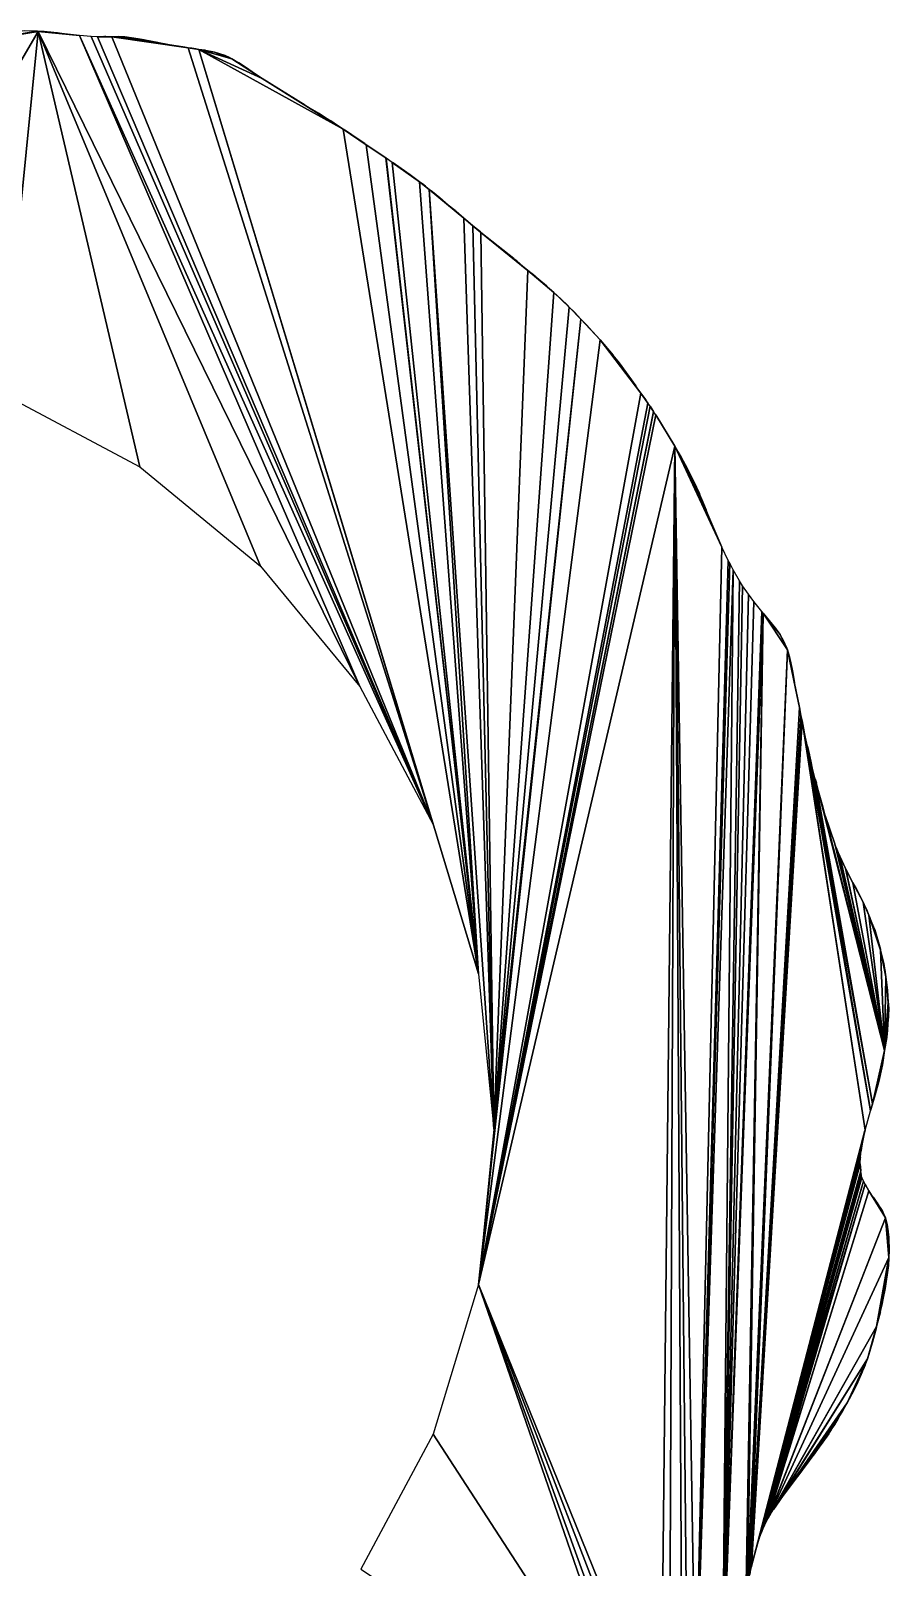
# Model space of a CAD drawing. Extents: x -97 to 93, y -98 to 94.
# Drawn here: x 25.9 to 92.8, y -34.1 to 85.5 of the extents above; entities that cross this region are included whole.
import ezdxf

# ---------------------------------------------------------------- set-up
doc = ezdxf.new("R2010")
doc.units = 0

msp = doc.modelspace()

# ---------------------------------------------------------------- linework, layer by layer
for points in [[(26.46, 85.47, 78), (25.43, 85.51, 78), (-55.46, 72.18, 78)], [(26.52, 85.46, 78), (26.46, 85.47, 78), (-55.46, 72.18, 78)], [(26.52, 85.46, 78), (-55.46, 72.18, 78), (12.1, 60.81, 78)], [(26.52, 85.46, 78), (12.1, 60.81, 78), (23.73, 57.28, 78)], [(26.52, 85.46, 78), (23.73, 57.28, 78), (34.45, 51.55, 78)], [(26.52, 85.46, 78), (26.48, 85.47, 78), (26.46, 85.47, 78)], [(27.48, 85.41, 78), (27, 85.45, 78), (26.52, 85.46, 78)], [(27.52, 85.4, 78), (27.48, 85.41, 78), (26.52, 85.46, 78)], [(28, 85.35, 78), (27.52, 85.4, 78), (26.52, 85.46, 78)], [(28.52, 85.28, 78), (28, 85.35, 78), (26.52, 85.46, 78)], [(29.04, 85.21, 78), (28.52, 85.28, 78), (26.52, 85.46, 78)], [(29.73, 85.13, 78), (29.04, 85.21, 78), (26.52, 85.46, 78)], [(26.52, 85.46, 78), (34.45, 51.55, 78), (43.84, 43.84, 78)], [(26.52, 85.46, 78), (43.84, 43.84, 78), (51.55, 34.45, 78)], [(29.73, 85.13, 78), (26.52, 85.46, 78), (51.55, 34.45, 78)], [(28.52, 85.28, 78), (28.04, 85.35, 78), (28, 85.35, 78)], [(29.04, 85.21, 78), (28.57, 85.28, 78), (28.52, 85.28, 78)], [(29.73, 85.13, 78), (51.55, 34.45, 78), (57.28, 23.73, 78)], [(30.65, 85.07, 78), (29.73, 85.13, 78), (57.28, 23.73, 78)], [(31.13, 85.04, 78), (30.65, 85.07, 78), (57.28, 23.73, 78)], [(31.65, 85.04, 78), (31.61, 85.05, 78), (31.13, 85.04, 78)], [(32.26, 85.04, 78), (31.65, 85.04, 78), (31.13, 85.04, 78)], [(32.26, 85.04, 78), (31.13, 85.04, 78), (57.28, 23.73, 78)], [(31.7, 85.05, 78), (31.68, 85.05, 78), (31.65, 85.04, 78)], [(32.26, 85.04, 78), (31.7, 85.05, 78), (31.65, 85.04, 78)], [(32.26, 85.04, 78), (31.79, 85.05, 78), (31.7, 85.05, 78)], [(33.22, 85.04, 78), (32.74, 85.05, 78), (32.26, 85.04, 78)], [(34.87, 84.77, 78), (33.22, 85.04, 78), (32.26, 85.04, 78)], [(36.75, 84.41, 78), (34.87, 84.77, 78), (32.26, 85.04, 78)], [(37.44, 84.3, 78), (36.75, 84.41, 78), (32.26, 85.04, 78)], [(38.2, 84.18, 78), (37.44, 84.3, 78), (32.26, 85.04, 78)], [(38.2, 84.18, 78), (32.26, 85.04, 78), (57.28, 23.73, 78)], [(34.31, 84.88, 78), (33.26, 85.04, 78), (33.22, 85.04, 78)], [(34.87, 84.77, 78), (34.31, 84.88, 78), (33.22, 85.04, 78)], [(34.87, 84.77, 78), (34.78, 84.79, 78), (34.31, 84.88, 78)], [(35.87, 84.58, 78), (35.83, 84.59, 78), (34.87, 84.77, 78)], [(36.75, 84.41, 78), (35.87, 84.58, 78), (34.87, 84.77, 78)], [(36.75, 84.41, 78), (35.94, 84.57, 78), (35.87, 84.58, 78)], [(38.2, 84.18, 78), (37.94, 84.22, 78), (37.44, 84.3, 78)], [(38.79, 84.09, 78), (38.48, 84.15, 78), (38.2, 84.18, 78)], [(39.04, 84.05, 78), (38.79, 84.09, 78), (38.2, 84.18, 78)], [(39.04, 84.05, 78), (38.2, 84.18, 78), (57.28, 23.73, 78)], [(39.58, 83.98, 78), (39.53, 83.99, 78), (39.04, 84.05, 78)], [(40.24, 83.83, 78), (39.58, 83.98, 78), (39.04, 84.05, 78)], [(39.04, 84.05, 78), (57.28, 23.73, 78), (60.81, 12.1, 78)], [(41.6, 83.33, 78), (40.24, 83.83, 78), (39.04, 84.05, 78)], [(43.96, 81.79, 78), (41.6, 83.33, 78), (39.04, 84.05, 78)], [(50.27, 77.85, 78), (43.96, 81.79, 78), (39.04, 84.05, 78)], [(50.27, 77.85, 78), (39.04, 84.05, 78), (60.81, 12.1, 78)], [(40.24, 83.83, 78), (40.05, 83.88, 78), (39.58, 83.98, 78)], [(41.09, 83.57, 78), (40.57, 83.75, 78), (40.24, 83.83, 78)], [(41.6, 83.33, 78), (41.09, 83.57, 78), (40.24, 83.83, 78)], [(41.6, 83.33, 78), (41.41, 83.42, 78), (41.09, 83.57, 78)], [(42.66, 82.67, 78), (42.15, 83, 78), (41.6, 83.33, 78)], [(43.18, 82.31, 78), (42.66, 82.67, 78), (41.6, 83.33, 78)], [(43.96, 81.79, 78), (43.18, 82.31, 78), (41.6, 83.33, 78)], [(47.37, 79.67, 78), (47.31, 79.71, 78), (43.96, 81.79, 78)], [(50.27, 77.85, 78), (47.37, 79.67, 78), (43.96, 81.79, 78)], [(49.03, 78.66, 78), (48.4, 79.06, 78), (47.37, 79.67, 78)], [(49.8, 78.16, 78), (49.03, 78.66, 78), (47.37, 79.67, 78)], [(50.27, 77.85, 78), (49.8, 78.16, 78), (47.37, 79.67, 78)], [(49.57, 78.31, 78), (49.31, 78.49, 78), (49.03, 78.66, 78)], [(49.8, 78.16, 78), (49.57, 78.31, 78), (49.03, 78.66, 78)], [(50.27, 77.85, 78), (49.87, 78.12, 78), (49.8, 78.16, 78)], [(51.51, 77.01, 78), (50.45, 77.74, 78), (50.27, 77.85, 78)], [(51.94, 76.72, 78), (51.51, 77.01, 78), (50.27, 77.85, 78)], [(52.06, 76.63, 78), (51.94, 76.72, 78), (50.27, 77.85, 78)], [(52.06, 76.63, 78), (50.27, 77.85, 78), (60.81, 12.1, 78)], [(53.05, 75.97, 78), (52.26, 76.5, 78), (52.06, 76.63, 78)], [(53.58, 75.61, 78), (53.05, 75.97, 78), (52.06, 76.63, 78)], [(53.58, 75.61, 78), (52.06, 76.63, 78), (60.81, 12.1, 78)], [(53.62, 75.58, 78), (53.58, 75.61, 78), (60.81, 12.1, 78)], [(54.09, 75.26, 78), (53.62, 75.58, 78), (60.81, 12.1, 78)], [(55.49, 74.28, 78), (54.15, 75.22, 78), (54.09, 75.26, 78)], [(56.2, 73.75, 78), (55.49, 74.28, 78), (54.09, 75.26, 78)], [(56.2, 73.75, 78), (54.09, 75.26, 78), (60.81, 12.1, 78)], [(56.67, 73.41, 78), (56.44, 73.58, 78), (56.2, 73.75, 78)], [(56.97, 73.16, 78), (56.67, 73.41, 78), (56.2, 73.75, 78)], [(56.97, 73.16, 78), (56.2, 73.75, 78), (60.81, 12.1, 78)], [(57.78, 72.51, 78), (57.23, 72.96, 78), (56.97, 73.16, 78)], [(58.44, 71.94, 78), (57.78, 72.51, 78), (56.97, 73.16, 78)], [(56.97, 73.16, 78), (60.81, 12.1, 78), (62, 0, 78)], [(59.65, 70.91, 78), (58.44, 71.94, 78), (56.97, 73.16, 78)], [(59.65, 70.91, 78), (56.97, 73.16, 78), (62, 0, 78)], [(58.44, 71.94, 78), (57.83, 72.47, 78), (57.78, 72.51, 78)], [(59.05, 71.44, 78), (58.97, 71.51, 78), (58.44, 71.94, 78)], [(59.65, 70.91, 78), (59.05, 71.44, 78), (58.44, 71.94, 78)], [(60.37, 70.32, 78), (59.96, 70.67, 78), (59.65, 70.91, 78)], [(60.37, 70.32, 78), (59.65, 70.91, 78), (62, 0, 78)], [(60.99, 69.81, 78), (60.95, 69.85, 78), (60.37, 70.32, 78)], [(60.99, 69.81, 78), (60.37, 70.32, 78), (62, 0, 78)], [(63.58, 67.74, 78), (63.54, 67.78, 78), (60.99, 69.81, 78)], [(64.56, 66.91, 78), (63.58, 67.74, 78), (60.99, 69.81, 78)], [(64.64, 66.85, 78), (64.56, 66.91, 78), (60.99, 69.81, 78)], [(64.64, 66.85, 78), (60.99, 69.81, 78), (62, 0, 78)], [(64.56, 66.91, 78), (63.77, 67.59, 78), (63.58, 67.74, 78)], [(66.67, 65.14, 78), (64.64, 66.85, 78), (62, 0, 78)], [(64.64, 66.85, 78), (64.58, 66.89, 78), (64.56, 66.91, 78)], [(65.35, 66.27, 78), (65.2, 66.4, 78), (64.64, 66.85, 78)], [(66.1, 65.65, 78), (65.35, 66.27, 78), (64.64, 66.85, 78)], [(66.12, 65.63, 78), (66.1, 65.65, 78), (64.64, 66.85, 78)], [(66.67, 65.14, 78), (66.12, 65.63, 78), (64.64, 66.85, 78)], [(67.86, 63.99, 78), (66.67, 65.14, 78), (62, 0, 78)], [(66.12, 65.63, 78), (66.11, 65.64, 78), (66.1, 65.65, 78)], [(67.74, 64.12, 78), (67.21, 64.64, 78), (66.67, 65.14, 78)], [(67.86, 63.99, 78), (67.74, 64.12, 78), (66.67, 65.14, 78)], [(68.76, 63.06, 78), (67.86, 63.99, 78), (62, 0, 78)], [(68.76, 63.06, 78), (68.26, 63.6, 78), (67.86, 63.99, 78)], [(68.76, 63.06, 78), (62, 0, 78), (60.81, -12.1, 78)], [(70.27, 61.44, 78), (68.76, 63.06, 78), (60.81, -12.1, 78)], [(69.28, 62.53, 78), (68.89, 62.94, 78), (68.76, 63.06, 78)], [(69.4, 62.4, 78), (69.28, 62.53, 78), (68.76, 63.06, 78)], [(70.27, 61.44, 78), (69.4, 62.4, 78), (68.76, 63.06, 78)], [(70.27, 61.44, 78), (69.6, 62.18, 78), (69.4, 62.4, 78)], [(73.43, 57.3, 78), (70.27, 61.44, 78), (60.81, -12.1, 78)], [(71.28, 60.25, 78), (70.94, 60.66, 78), (70.27, 61.44, 78)], [(71.74, 59.65, 78), (71.28, 60.25, 78), (70.27, 61.44, 78)], [(73.04, 57.88, 78), (71.74, 59.65, 78), (70.27, 61.44, 78)], [(73.43, 57.3, 78), (73.04, 57.88, 78), (70.27, 61.44, 78)], [(73.04, 57.88, 78), (71.91, 59.43, 78), (71.74, 59.65, 78)], [(73.98, 56.53, 78), (73.43, 57.3, 78), (60.81, -12.1, 78)], [(74.15, 56.29, 78), (73.98, 56.53, 78), (60.81, -12.1, 78)], [(74.41, 55.88, 78), (74.15, 56.29, 78), (60.81, -12.1, 78)], [(73.81, 56.78, 78), (73.78, 56.83, 78), (73.43, 57.3, 78)], [(73.82, 56.77, 78), (73.81, 56.78, 78), (73.43, 57.3, 78)], [(73.98, 56.53, 78), (73.82, 56.77, 78), (73.43, 57.3, 78)], [(74.41, 55.88, 78), (74.17, 56.26, 78), (74.15, 56.29, 78)], [(74.43, 55.84, 78), (74.41, 55.88, 78), (60.81, -12.1, 78)], [(74.59, 55.6, 78), (74.43, 55.84, 78), (60.81, -12.1, 78)], [(76.09, 53.18, 78), (74.59, 55.6, 78), (60.81, -12.1, 78)], [(76.09, 53.18, 78), (74.87, 55.22, 78), (74.59, 55.6, 78)], [(76.09, 53.18, 78), (60.81, -12.1, 78), (75.01, -47.22, 78)], [(76.09, 53.18, 78), (75.01, -47.22, 78), (75.66, -46.86, 78)], [(76.09, 53.18, 78), (75.66, -46.86, 78), (76.66, -46.34, 78)], [(76.99, 51.56, 78), (76.51, 52.44, 78), (76.09, 53.18, 78)], [(77.57, 50.42, 78), (76.99, 51.56, 78), (76.09, 53.18, 78)], [(78.18, 49.03, 78), (77.57, 50.42, 78), (76.09, 53.18, 78)], [(78.65, 47.86, 78), (78.18, 49.03, 78), (76.09, 53.18, 78)], [(76.09, 53.18, 78), (76.66, -46.34, 78), (77.06, -46.11, 78)], [(79.26, 46.41, 78), (78.65, 47.86, 78), (76.09, 53.18, 78)], [(79.73, 45.32, 78), (79.26, 46.41, 78), (76.09, 53.18, 78)], [(76.09, 53.18, 78), (77.06, -46.11, 78), (77.68, -45.74, 78)], [(79.73, 45.32, 78), (76.09, 53.18, 78), (77.68, -45.74, 78)], [(77.57, 50.42, 78), (77.53, 50.5, 78), (76.99, 51.56, 78)], [(78, 49.48, 78), (77.6, 50.35, 78), (77.57, 50.42, 78)], [(78.18, 49.03, 78), (78, 49.48, 78), (77.57, 50.42, 78)], [(78.53, 48.21, 78), (78.44, 48.43, 78), (78.18, 49.03, 78)], [(78.65, 47.86, 78), (78.53, 48.21, 78), (78.18, 49.03, 78)], [(79.26, 46.41, 78), (78.75, 47.65, 78), (78.65, 47.86, 78)], [(79.73, 45.32, 78), (79.51, 45.86, 78), (79.26, 46.41, 78)], [(80.24, 44.28, 78), (79.73, 45.32, 78), (77.68, -45.74, 78)], [(80.36, 44.05, 78), (80.24, 44.28, 78), (77.68, -45.74, 78)], [(80.62, 43.55, 78), (80.36, 44.05, 78), (77.68, -45.74, 78)], [(80.62, 43.55, 78), (77.68, -45.74, 78), (79.8, -43.73, 78)], [(81.11, 42.69, 78), (80.62, 43.55, 78), (79.8, -43.73, 78)], [(81.36, 42.29, 78), (81.11, 42.69, 78), (79.8, -43.73, 78)], [(81.81, 41.66, 78), (81.36, 42.29, 78), (79.8, -43.73, 78)], [(82.23, 41.08, 78), (81.81, 41.66, 78), (79.8, -43.73, 78)], [(82.85, 40.29, 78), (82.23, 41.08, 78), (79.8, -43.73, 78)], [(82.96, 40.16, 78), (82.85, 40.29, 78), (79.8, -43.73, 78)], [(82.96, 40.16, 78), (79.8, -43.73, 78), (81.6, -36.86, 78)], [(82.96, 40.16, 78), (81.6, -36.86, 78), (81.73, -35.83, 78)], [(84.84, 37.32, 78), (82.96, 40.16, 78), (81.73, -35.83, 78)], [(83.9, 39.04, 78), (83.47, 39.56, 78), (82.96, 40.16, 78)], [(84.27, 38.52, 78), (83.9, 39.04, 78), (82.96, 40.16, 78)], [(84.84, 37.32, 78), (84.27, 38.52, 78), (82.96, 40.16, 78)], [(84.27, 38.52, 78), (83.93, 38.99, 78), (83.9, 39.04, 78)], [(84.8, 37.47, 78), (84.57, 37.99, 78), (84.27, 38.52, 78)], [(84.84, 37.32, 78), (84.8, 37.47, 78), (84.27, 38.52, 78)], [(84.84, 37.32, 78), (81.73, -35.83, 78), (81.77, -35.59, 78)], [(84.84, 37.32, 78), (81.77, -35.59, 78), (81.93, -34.66, 78)], [(84.84, 37.32, 78), (81.93, -34.66, 78), (81.95, -34.55, 78)], [(85.78, 32.82, 78), (84.84, 37.32, 78), (81.95, -34.55, 78)], [(85.03, 36.66, 78), (84.96, 36.93, 78), (84.84, 37.32, 78)], [(85.09, 36.43, 78), (85.03, 36.66, 78), (84.84, 37.32, 78)], [(85.24, 35.67, 78), (85.09, 36.43, 78), (84.84, 37.32, 78)], [(85.4, 34.74, 78), (85.24, 35.67, 78), (84.84, 37.32, 78)], [(85.48, 34.3, 78), (85.4, 34.74, 78), (84.84, 37.32, 78)], [(85.78, 32.82, 78), (85.48, 34.3, 78), (84.84, 37.32, 78)], [(85.24, 35.67, 78), (85.15, 36.15, 78), (85.09, 36.43, 78)], [(85.29, 35.39, 78), (85.28, 35.47, 78), (85.24, 35.67, 78)], [(85.4, 34.74, 78), (85.29, 35.39, 78), (85.24, 35.67, 78)], [(85.4, 34.74, 78), (85.34, 35.11, 78), (85.29, 35.39, 78)], [(85.78, 32.82, 78), (81.95, -34.55, 78), (82.04, -34.07, 78)], [(85.9, 32.21, 78), (85.78, 32.82, 78), (82.04, -34.07, 78)], [(85.79, 32.78, 78), (85.79, 32.79, 78), (85.78, 32.82, 78)], [(85.8, 32.72, 78), (85.79, 32.78, 78), (85.78, 32.82, 78)], [(85.9, 32.21, 78), (85.8, 32.72, 78), (85.78, 32.82, 78)], [(85.8, 32.72, 78), (85.79, 32.76, 78), (85.79, 32.78, 78)], [(85.9, 32.21, 78), (82.04, -34.07, 78), (82.05, -34.03, 78)], [(85.99, 31.8, 78), (85.9, 32.21, 78), (82.05, -34.03, 78)], [(85.99, 31.8, 78), (82.05, -34.03, 78), (90.89, -0.07, 78)], [(85.99, 31.8, 78), (85.99, 31.84, 78), (85.9, 32.21, 78)], [(86.1, 31.21, 78), (86, 31.75, 78), (85.99, 31.8, 78)], [(86.1, 31.21, 78), (85.99, 31.8, 78), (90.89, -0.07, 78)], [(86.1, 31.21, 78), (90.89, -0.07, 78), (91.3, 1.44, 78)], [(86.42, 29.81, 78), (86.1, 31.21, 78), (91.3, 1.44, 78)], [(86.57, 29.14, 78), (86.43, 29.79, 78), (86.42, 29.81, 78)], [(86.42, 29.81, 78), (91.3, 1.44, 78), (91.31, 1.46, 78)], [(86.67, 28.64, 78), (86.57, 29.14, 78), (86.42, 29.81, 78)], [(86.67, 28.64, 78), (86.42, 29.81, 78), (91.31, 1.46, 78)], [(86.68, 28.6, 78), (86.67, 28.64, 78), (91.31, 1.46, 78)], [(86.7, 28.51, 78), (86.69, 28.56, 78), (86.68, 28.6, 78)], [(86.68, 28.6, 78), (91.31, 1.46, 78), (91.48, 1.98, 78)], [(86.7, 28.51, 78), (86.68, 28.6, 78), (91.48, 1.98, 78)], [(87.01, 27.28, 78), (86.7, 28.51, 78), (91.48, 1.98, 78)], [(87.1, 26.97, 78), (87.07, 27.07, 78), (87.01, 27.28, 78)], [(87.24, 26.37, 78), (87.1, 26.97, 78), (87.01, 27.28, 78)], [(87.01, 27.28, 78), (91.48, 1.98, 78), (92.41, 6.12, 78)], [(87.24, 26.37, 78), (87.01, 27.28, 78), (92.41, 6.12, 78)], [(87.55, 25.27, 78), (87.49, 25.49, 78), (87.24, 26.37, 78)], [(87.55, 25.27, 78), (87.24, 26.37, 78), (92.41, 6.12, 78)], [(87.79, 24.43, 78), (87.55, 25.27, 78), (92.41, 6.12, 78)], [(88.53, 22.21, 78), (87.81, 24.38, 78), (87.79, 24.43, 78)], [(88.53, 22.21, 78), (87.79, 24.43, 78), (92.41, 6.12, 78)], [(88.59, 22.06, 78), (88.53, 22.21, 78), (92.41, 6.12, 78)], [(88.69, 21.82, 78), (88.59, 22.06, 78), (92.41, 6.12, 78)], [(88.9, 21.32, 78), (88.69, 21.82, 78), (92.41, 6.12, 78)], [(88.93, 21.26, 78), (88.92, 21.29, 78), (88.9, 21.32, 78)], [(88.93, 21.26, 78), (88.9, 21.32, 78), (92.41, 6.12, 78)], [(89.37, 20.3, 78), (89.24, 20.59, 78), (88.93, 21.26, 78)], [(89.37, 20.3, 78), (88.93, 21.26, 78), (92.41, 6.12, 78)], [(89.39, 20.25, 78), (89.37, 20.3, 78), (92.41, 6.12, 78)], [(89.94, 19.18, 78), (89.7, 19.68, 78), (89.39, 20.25, 78)], [(92.41, 6.12, 78), (89.94, 19.18, 78), (89.39, 20.25, 78)], [(90.23, 18.68, 78), (90.22, 18.71, 78), (89.94, 19.18, 78)], [(90.75, 17.68, 78), (90.23, 18.68, 78), (89.94, 19.18, 78)], [(92.41, 6.12, 78), (90.75, 17.68, 78), (89.94, 19.18, 78)], [(90.7, 17.77, 78), (90.25, 18.64, 78), (90.23, 18.68, 78)], [(90.75, 17.68, 78), (90.7, 17.77, 78), (90.23, 18.68, 78)], [(90.75, 17.68, 78), (90.72, 17.74, 78), (90.7, 17.77, 78)], [(91.18, 16.67, 78), (91, 17.12, 78), (90.75, 17.68, 78)], [(92.41, 6.12, 78), (91.18, 16.67, 78), (90.75, 17.68, 78)], [(91.18, 16.67, 78), (91.11, 16.86, 78), (91, 17.12, 78)], [(91.26, 16.48, 78), (91.21, 16.6, 78), (91.18, 16.67, 78)], [(92.1, 13.94, 78), (91.26, 16.48, 78), (91.18, 16.67, 78)], [(92.41, 6.12, 78), (92.1, 13.94, 78), (91.18, 16.67, 78)], [(92.09, 14.01, 78), (91.64, 15.55, 78), (91.26, 16.48, 78)], [(92.1, 13.94, 78), (92.09, 14.01, 78), (91.26, 16.48, 78)], [(92.09, 14.01, 78), (91.95, 14.51, 78), (91.64, 15.55, 78)], [(92.1, 13.94, 78), (92.1, 13.99, 78), (92.09, 14.01, 78)], [(92.34, 12.9, 78), (92.33, 12.94, 78), (92.1, 13.94, 78)], [(92.51, 11.86, 78), (92.34, 12.9, 78), (92.1, 13.94, 78)], [(92.41, 6.12, 78), (92.51, 11.86, 78), (92.1, 13.94, 78)], [(92.51, 11.86, 78), (92.42, 12.42, 78), (92.34, 12.9, 78)], [(92.51, 11.86, 78), (92.51, 11.88, 78), (92.42, 12.42, 78)], [(92.41, 6.12, 78), (92.69, 9.86, 78), (92.51, 11.86, 78)], [(92.64, 10.81, 78), (92.63, 10.86, 78), (92.51, 11.86, 78)], [(92.69, 9.86, 78), (92.64, 10.81, 78), (92.51, 11.86, 78)], [(92.69, 9.86, 78), (92.68, 10.33, 78), (92.64, 10.81, 78)], [(92.41, 6.12, 78), (92.7, 9.79, 78), (92.69, 9.86, 78)], [(92.41, 6.12, 78), (92.73, 9.28, 78), (92.7, 9.79, 78)], [(92.7, 9.79, 78), (92.69, 9.83, 78), (92.69, 9.86, 78)], [(92.73, 9.28, 78), (92.73, 9.29, 78), (92.7, 9.79, 78)], [(92.41, 6.12, 78), (92.67, 8.23, 78), (92.73, 9.28, 78)], [(92.67, 8.23, 78), (92.72, 8.77, 78), (92.73, 9.28, 78)], [(92.67, 8.23, 78), (92.68, 8.26, 78), (92.72, 8.77, 78)], [(92.41, 6.12, 78), (92.63, 7.69, 78), (92.67, 8.23, 78)], [(92.41, 6.12, 78), (92.58, 7.16, 78), (92.63, 7.69, 78)], [(92.58, 7.16, 78), (92.58, 7.19, 78), (92.63, 7.69, 78)], [(92.63, 7.69, 78), (92.63, 7.72, 78), (92.67, 8.23, 78)], [(91.48, 1.98, 78), (91.96, 3.72, 78), (92.41, 6.12, 78)], [(91.96, 3.72, 78), (92.24, 5.01, 78), (92.41, 6.12, 78)], [(92.24, 5.01, 78), (92.27, 5.17, 78), (92.41, 6.12, 78)], [(92.41, 6.12, 78), (92.58, 7.14, 78), (92.58, 7.16, 78)], [(92.41, 6.12, 78), (92.42, 6.14, 78), (92.58, 7.14, 78)], [(91.96, 3.72, 78), (92.01, 3.92, 78), (92.24, 5.01, 78)], [(91.48, 1.98, 78), (91.68, 2.67, 78), (91.96, 3.72, 78)], [(91.68, 2.67, 78), (91.73, 2.82, 78), (91.96, 3.72, 78)], [(91.48, 1.98, 78), (91.5, 2.04, 78), (91.68, 2.67, 78)], [(91.31, 1.46, 78), (91.47, 1.94, 78), (91.48, 1.98, 78)], [(91.31, 1.46, 78), (91.31, 1.46, 78), (91.47, 1.94, 78)], [(82.05, -34.03, 78), (90.88, -0.1, 78), (90.89, -0.07, 78)], [(82.05, -34.03, 78), (90.67, -1.14, 78), (90.88, -0.1, 78)], [(82.05, -34.03, 78), (82.39, -32.74, 78), (90.67, -1.14, 78)], [(82.39, -32.74, 78), (90.58, -1.67, 78), (90.67, -1.14, 78)], [(90.58, -1.67, 78), (90.66, -1.16, 78), (90.67, -1.14, 78)], [(90.67, -1.14, 78), (90.88, -0.13, 78), (90.88, -0.1, 78)], [(82.39, -32.74, 78), (90.54, -2.19, 78), (90.58, -1.67, 78)], [(82.39, -32.74, 78), (90.52, -2.71, 78), (90.54, -2.19, 78)], [(82.39, -32.74, 78), (90.55, -3.23, 78), (90.52, -2.71, 78)], [(82.39, -32.74, 78), (90.59, -3.47, 78), (90.55, -3.23, 78)], [(82.39, -32.74, 78), (82.62, -31.94, 78), (90.59, -3.47, 78)], [(82.62, -31.94, 78), (90.64, -3.76, 78), (90.59, -3.47, 78)], [(90.55, -3.23, 78), (90.52, -2.76, 78), (90.52, -2.71, 78)], [(82.62, -31.94, 78), (82.83, -31.39, 78), (90.64, -3.76, 78)], [(82.83, -31.39, 78), (90.77, -4.04, 78), (90.64, -3.76, 78)], [(82.83, -31.39, 78), (83.04, -30.9, 78), (90.77, -4.04, 78)], [(83.04, -30.9, 78), (90.9, -4.28, 78), (90.77, -4.04, 78)], [(83.04, -30.9, 78), (83.32, -30.33, 78), (90.9, -4.28, 78)], [(83.32, -30.33, 78), (91.19, -4.81, 78), (90.9, -4.28, 78)], [(91.19, -4.81, 78), (90.92, -4.32, 78), (90.9, -4.28, 78)], [(83.32, -30.33, 78), (83.33, -30.31, 78), (91.19, -4.81, 78)], [(83.33, -30.31, 78), (92.49, -6.89, 78), (91.19, -4.81, 78)], [(92.49, -6.89, 78), (91.53, -5.28, 78), (91.19, -4.81, 78)], [(91.89, -5.8, 78), (91.56, -5.32, 78), (91.53, -5.28, 78)], [(92.49, -6.89, 78), (91.89, -5.8, 78), (91.53, -5.28, 78)], [(92.49, -6.89, 78), (91.92, -5.84, 78), (91.89, -5.8, 78)], [(92.49, -6.89, 78), (92.25, -6.34, 78), (91.92, -5.84, 78)], [(83.33, -30.31, 78), (83.35, -30.27, 78), (92.49, -6.89, 78)], [(83.35, -30.27, 78), (92.73, -9.98, 78), (92.49, -6.89, 78)], [(92.62, -7.41, 78), (92.5, -6.92, 78), (92.49, -6.89, 78)], [(92.73, -8.41, 78), (92.62, -7.41, 78), (92.49, -6.89, 78)], [(92.73, -9.98, 78), (92.73, -8.41, 78), (92.49, -6.89, 78)], [(92.73, -8.41, 78), (92.7, -7.93, 78), (92.62, -7.41, 78)], [(92.73, -8.5, 78), (92.73, -8.45, 78), (92.73, -8.41, 78)], [(92.73, -9.98, 78), (92.73, -8.5, 78), (92.73, -8.41, 78)], [(92.73, -9.98, 78), (92.76, -8.98, 78), (92.73, -8.5, 78)], [(92.73, -9.98, 78), (92.77, -9.45, 78), (92.76, -8.98, 78)], [(92.73, -9.98, 78), (92.77, -9.5, 78), (92.77, -9.45, 78)], [(83.35, -30.27, 78), (91.79, -15.36, 78), (92.73, -9.98, 78)], [(91.79, -15.36, 78), (92.28, -13.29, 78), (92.73, -9.98, 78)], [(92.28, -13.29, 78), (92.46, -12.39, 78), (92.73, -9.98, 78)], [(92.46, -12.39, 78), (92.73, -10.02, 78), (92.73, -9.98, 78)], [(92.46, -12.39, 78), (92.7, -10.61, 78), (92.73, -10.02, 78)], [(92.46, -12.39, 78), (92.65, -11.11, 78), (92.7, -10.61, 78)], [(92.7, -10.61, 78), (92.7, -10.54, 78), (92.73, -10.02, 78)], [(60.81, -12.1, 78), (57.28, -23.73, 78), (73.42, -48.6, 78)], [(60.81, -12.1, 78), (73.42, -48.6, 78), (73.85, -48.12, 78)], [(60.81, -12.1, 78), (73.85, -48.12, 78), (74.48, -47.58, 78)], [(60.81, -12.1, 78), (74.48, -47.58, 78), (75.01, -47.22, 78)], [(92.28, -13.29, 78), (92.37, -12.87, 78), (92.46, -12.39, 78)], [(91.79, -15.36, 78), (92.23, -13.6, 78), (92.28, -13.29, 78)], [(91.79, -15.36, 78), (92.08, -14.21, 78), (92.23, -13.6, 78)], [(91.79, -15.36, 78), (92, -14.53, 78), (92.08, -14.21, 78)], [(92.23, -13.6, 78), (92.24, -13.54, 78), (92.28, -13.29, 78)], [(83.35, -30.27, 78), (83.59, -29.85, 78), (91.79, -15.36, 78)], [(83.59, -29.85, 78), (91.07, -17.89, 78), (91.79, -15.36, 78)], [(91.07, -17.89, 78), (91.77, -15.44, 78), (91.79, -15.36, 78)], [(91.07, -17.89, 78), (91.47, -16.58, 78), (91.77, -15.44, 78)], [(91.47, -16.58, 78), (91.56, -16.27, 78), (91.77, -15.44, 78)], [(91.07, -17.89, 78), (91.35, -17.01, 78), (91.47, -16.58, 78)], [(83.59, -29.85, 78), (83.75, -29.6, 78), (91.07, -17.89, 78)], [(83.75, -29.6, 78), (89.5, -21.3, 78), (91.07, -17.89, 78)], [(89.5, -21.3, 78), (90.7, -18.85, 78), (91.07, -17.89, 78)], [(90.7, -18.85, 78), (90.89, -18.37, 78), (91.07, -17.89, 78)], [(91.07, -17.89, 78), (91.1, -17.8, 78), (91.35, -17.01, 78)], [(89.5, -21.3, 78), (90.23, -19.92, 78), (90.7, -18.85, 78)], [(90.23, -19.92, 78), (90.67, -18.92, 78), (90.7, -18.85, 78)], [(90.23, -19.92, 78), (90.29, -19.79, 78), (90.67, -18.92, 78)], [(90.7, -18.85, 78), (90.81, -18.61, 78), (90.89, -18.37, 78)], [(89.5, -21.3, 78), (90.03, -20.3, 78), (90.23, -19.92, 78)], [(89.5, -21.3, 78), (89.77, -20.82, 78), (90.03, -20.3, 78)], [(90.03, -20.3, 78), (90.2, -19.97, 78), (90.23, -19.92, 78)], [(83.75, -29.6, 78), (84.31, -28.81, 78), (89.5, -21.3, 78)], [(84.31, -28.81, 78), (88.8, -22.52, 78), (89.5, -21.3, 78)], [(88.8, -22.52, 78), (89.11, -22.02, 78), (89.5, -21.3, 78)], [(84.31, -28.81, 78), (88.5, -23.02, 78), (88.8, -22.52, 78)], [(88.5, -23.02, 78), (88.52, -22.99, 78), (88.8, -22.52, 78)], [(57.28, -23.73, 78), (51.65, -34.26, 78), (73.42, -48.6, 78)], [(84.31, -28.81, 78), (88.25, -23.4, 78), (88.5, -23.02, 78)], [(84.31, -28.81, 78), (87.61, -24.36, 78), (88.25, -23.4, 78)], [(87.61, -24.36, 78), (88.06, -23.72, 78), (88.25, -23.4, 78)], [(87.61, -24.36, 78), (87.65, -24.3, 78), (88.06, -23.72, 78)], [(84.31, -28.81, 78), (86.55, -25.81, 78), (87.61, -24.36, 78)], [(86.55, -25.81, 78), (86.97, -25.26, 78), (87.61, -24.36, 78)], [(84.31, -28.81, 78), (85.98, -26.6, 78), (86.55, -25.81, 78)], [(82.05, -34.03, 78), (82.19, -33.5, 78), (82.39, -32.74, 78)], [(82.19, -33.5, 78), (82.32, -33.01, 78), (82.39, -32.74, 78)], [(-86.7, -34.03, 78), (-86.91, -34.55, 78), (45.27, -83.75, 78)], [(-86.53, -33.5, 78), (-86.7, -34.03, 78), (45.27, -83.75, 78)], [(-86.53, -33.5, 78), (45.27, -83.75, 78), (-23.73, -57.28, 78)], [(82.05, -34.03, 78), (82.18, -33.55, 78), (82.19, -33.5, 78)]]:
    msp.add_3dface(points)

doc.saveas('drawing.dxf')
